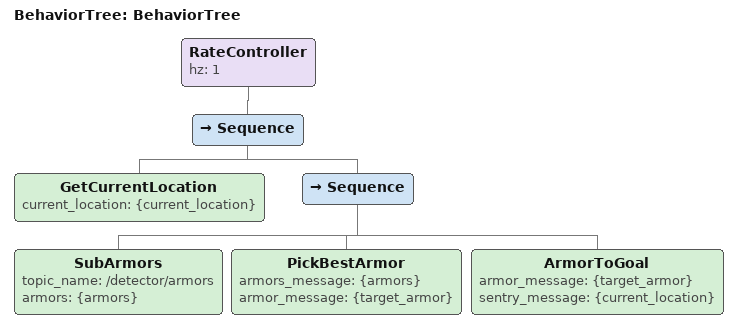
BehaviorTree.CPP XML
<?xml version="1.0" encoding="UTF-8"?>
<root BTCPP_format="4"
      main_tree_to_execute="BehaviorTree">
  <BehaviorTree ID="BehaviorTree">
    <RateController hz="1">
      <Sequence>
        <GetCurrentLocation current_location="{current_location}"/>
        <Sequence>
          <SubArmors topic_name="/detector/armors"
                     armors="{armors}"/>
          <PickBestArmor armors_message="{armors}"
                         armor_message="{target_armor}"/>
          <ArmorToGoal armor_message="{target_armor}"
                       sentry_message="{current_location}"/>
        </Sequence>
      </Sequence>
    </RateController>
  </BehaviorTree>

</root>
